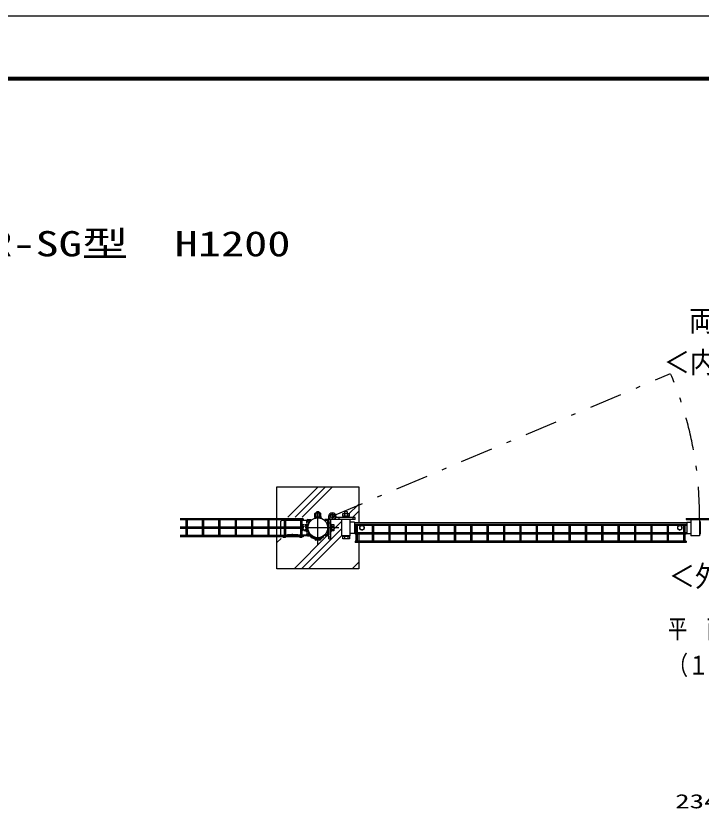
# Model space of a CAD drawing. Units: millimetres, scale not verified. Extents: x -4455 to 4455, y -3150 to 3150.
# Drawn here: x -558 to 1534, y 730 to 3150 of the extents above; entities that cross this region are included whole.
import ezdxf
from ezdxf.enums import TextEntityAlignment as Align

# ---------------------------------------------------------------- set-up
doc = ezdxf.new("R2010")
doc.units = ezdxf.units.MM
doc.header["$LTSCALE"] = 20
doc.linetypes.add('USER1', pattern=[10.7, 5, -2.5, 0.7, -2.5])
doc.linetypes.add('USER2', pattern=[0.375, 0.25, -0.125])
for name, color, linetype, lineweight in [('0-0_寸法線', 4, 'Continuous', 25), ('0-1_0', 3, 'USER2', 25), ('0-4_外形線', 7, 'Continuous', 25), ('0-5_軸線', 2, 'USER1', 25), ('0-7_丁番', 3, 'Continuous', 25), ('0-9_1', 7, 'Continuous', 25), ('0-A_継手', 3, 'Continuous', 25), ('0-B_2', 7, 'Continuous', 25), ('0-C_NER', 30, 'Continuous', 25), ('0-D_ハッチング', 4, 'Continuous', 25)]:
    doc.layers.add(name, color=color, linetype=linetype, lineweight=lineweight)
doc.layers.add('1-0_TTL-TXT', color=7, linetype='Continuous')
doc.styles.add('ＭＳ ゴシック', font='')
doc.styles.get('ＭＳ ゴシック').set_extended_font_data('MS Gothic')

msp = doc.modelspace()

# ---------------------------------------------------------------- linework, layer by layer
at = {"layer": '0-1_0'}
for p, q in [((317.93, 1598.23), (325.93, 1598.23)), ((317.93, 1578.6), (317.93, 1598.23)), ((325.93, 1598.23), (325.93, 1578.6)), ((328.43, 1597.61), (325.93, 1597.61)), ((330.43, 1598.91), (330.43, 1577.91)), ((330.44, 1566.44), (330.44, 1610.84)), ((333.64, 1609.24), (333.64, 1567.64)), ((334.64, 1610.24), (339.68, 1610.24)), ((317.93, 1593.32), (325.93, 1593.32)), ((317.93, 1583.5), (325.93, 1583.5)), ((325.93, 1578.6), (317.93, 1578.6)), ((325.93, 1579.21), (328.43, 1579.21)), ((328.43, 1577.91), (330.43, 1577.91)), ((334.64, 1566.64), (342.91, 1566.64)), ((340.12, 1563.44), (342.91, 1563.44)), ((342.91, 1566.64), (342.91, 1563.44))]:
    msp.add_line(p, q, dxfattribs=at)
at = {"layer": '0-1_0', "color": 7, "linetype": 'Continuous'}
for p, q in [((354.37, 1553.49), (373.4, 1553.49)), ((369.86, 1550.23), (357.91, 1550.23))]:
    msp.add_line(p, q, dxfattribs=at)
at = {"layer": '0-1_0', "linetype": 'Continuous'}
msp.add_lwpolyline([(-4454.96, 3150.05), (4455.04, 3150.05), (4455.04, -3149.95), (-4454.96, -3149.95)], close=True, dxfattribs=at)
at = {"layer": '0-1_0', "color": 7, "linetype": 'Continuous'}
for points in [[(-4154.96, 2962.55), (4155.04, 2962.55), (4155.04, -2962.45), (-4154.96, -2962.45)], [(-4153.09, 2960.68), (4153.16, 2960.68), (4153.16, -2960.57), (-4153.09, -2960.57)], [(-4151.21, 2958.8), (4151.29, 2958.8), (4151.29, -2958.7), (-4151.21, -2958.7)], [(-4149.34, 2956.93), (4149.41, 2956.93), (4149.41, -2956.82), (-4149.34, -2956.82)], [(-4147.46, 2955.05), (4147.54, 2955.05), (4147.54, -2954.95), (-4147.46, -2954.95)]]:
    msp.add_lwpolyline(points, close=True, dxfattribs=at)
at = {"layer": '0-1_0'}
for points in [[(330.43, 1598.91), (328.43, 1598.91), (328.43, 1577.91)], [(317.93, 1593.41), (312.93, 1593.41), (312.93, 1583.41), (317.93, 1583.41)]]:
    msp.add_lwpolyline(points, dxfattribs=at)
for centre, radius, start, end in [((334.64, 1609.24), 1, 90, 180), ((333.44, 1566.44), 3, 180.03598, 212.27571), ((334.64, 1567.64), 1, 180, 270)]:
    msp.add_arc(centre, radius, start, end, dxfattribs=at)
at = {"layer": '0-1_0', "color": 7, "linetype": 'Continuous'}
for centre, start, end in [((357.91, 1553.79), 184.74641, 270), ((369.86, 1553.79), 270, 355.25359)]:
    msp.add_arc(centre, 3.56, start, end, dxfattribs=at)
at = {"layer": '0-4_外形線'}
for p, q in [((238.89, 1463.44), (238.89, 1713.44)), ((238.89, 1713.44), (488.89, 1713.44)), ((488.89, 1713.44), (488.89, 1603.94)), ((333.44, 1613.44), (342.91, 1613.44)), ((339.68, 1610.24), (342.91, 1610.24)), ((342.91, 1610.24), (342.91, 1613.44)), ((384.86, 1610.24), (384.86, 1613.44)), ((394.33, 1613.44), (384.86, 1613.44)), ((393.14, 1610.24), (384.86, 1610.24)), ((394.14, 1567.64), (394.14, 1609.24)), ((397.33, 1610.44), (397.33, 1566.44)), ((457.64, 1613.44), (431.64, 1613.44)), ((436.89, 1563.44), (436.89, 1613.44)), ((462.89, 1563.44), (462.89, 1613.44)), ((475.89, 1605.89), (462.89, 1605.89)), ((475.89, 1605.89), (475.89, 1570.99)), ((1489.89, 1603.94), (475.89, 1603.94)), ((1489.89, 1605.89), (1502.89, 1605.89)), ((1489.89, 1605.89), (1489.89, 1570.99)), ((1502.89, 1613.44), (1502.89, 1563.44)), ((1502.89, 1613.44), (1528.89, 1613.44)), ((1528.89, 1613.44), (1528.89, 1563.44)), ((1528.89, 1607.44), (1528.89, 1569.44)), ((1530.49, 1607.44), (1528.89, 1607.44)), ((1530.49, 1607.44), (1530.49, 1569.44)), ((492.34, 1592.19), (498.84, 1595.94)), ((492.34, 1584.69), (492.34, 1592.19)), ((492.34, 1584.69), (498.84, 1580.94)), ((505.33, 1592.19), (498.84, 1595.94)), ((505.33, 1584.69), (498.84, 1580.94)), ((505.33, 1584.69), (505.33, 1592.19)), ((1462.39, 1592.19), (1468.89, 1595.94)), ((1462.39, 1584.69), (1462.39, 1592.19)), ((1462.39, 1584.69), (1468.89, 1580.94)), ((1475.38, 1592.19), (1468.89, 1595.94)), ((1475.38, 1584.69), (1468.89, 1580.94)), ((1475.38, 1584.69), (1475.38, 1592.19)), ((333.44, 1563.44), (340.12, 1563.44)), ((393.14, 1566.64), (384.86, 1566.64)), ((384.86, 1566.64), (384.86, 1563.44)), ((394.33, 1563.44), (384.86, 1563.44)), ((462.89, 1563.44), (436.89, 1563.44)), ((475.89, 1570.99), (462.89, 1570.99)), ((1489.89, 1572.94), (475.89, 1572.94)), ((488.89, 1572.94), (488.89, 1463.44)), ((1489.89, 1570.99), (1502.89, 1570.99)), ((1528.89, 1563.44), (1502.89, 1563.44)), ((1530.49, 1569.44), (1528.89, 1569.44)), ((488.89, 1463.44), (238.89, 1463.44))]:
    msp.add_line(p, q, dxfattribs=at)
for centre, radius in [((363.89, 1588.44), 30.25), ((498.84, 1588.44), 6.5), ((1468.89, 1588.44), 6.5)]:
    msp.add_circle(centre, radius, dxfattribs=at)
for centre, radius, start, end in [((333.44, 1610.44), 3, 90, 172.33963), ((393.14, 1609.24), 1, 0, 90), ((394.33, 1610.44), 3, 0, 90), ((333.44, 1566.44), 3, 212.23316, 270), ((393.14, 1567.64), 1, 270, 0), ((394.33, 1566.44), 3, 270, 0)]:
    msp.add_arc(centre, radius, start, end, dxfattribs=at)
at = {"layer": '0-5_軸線'}
for p, q in [((363.89, 1535.35), (363.89, 1641.53)), ((427.56, 1588.44), (300.21, 1588.44))]:
    msp.add_line(p, q, dxfattribs=at)
at = {"layer": '0-7_丁番', "color": 2}
for p, q in [((408.01, 1624.12), (397.25, 1624.12)), ((408.27, 1624.12), (408.09, 1624.12)), ((408.18, 1624.3), (408.18, 1635.06)), ((408.18, 1624.03), (408.18, 1624.21)), ((408.18, 1623.94), (408.18, 1613.18)), ((408.37, 1624.12), (419.13, 1624.12))]:
    msp.add_line(p, q, dxfattribs=at)
at = {"layer": '0-7_丁番'}
for p, q in [((397.33, 1554.6), (397.33, 1622.39)), ((460.37, 1621.44), (439.37, 1621.44)), ((439.37, 1621.44), (439.37, 1619.44)), ((440.06, 1631.94), (459.69, 1631.94)), ((440.06, 1623.94), (440.06, 1631.94)), ((459.69, 1623.94), (440.06, 1623.94)), ((440.67, 1623.94), (440.67, 1621.44)), ((454.87, 1636.94), (444.87, 1636.94)), ((444.87, 1636.94), (444.87, 1631.94)), ((444.97, 1631.94), (444.97, 1623.94)), ((454.78, 1631.94), (454.78, 1623.94)), ((454.87, 1631.94), (454.87, 1636.94)), ((459.07, 1621.44), (459.07, 1623.94)), ((459.69, 1631.94), (459.69, 1623.94)), ((460.37, 1619.44), (460.37, 1621.44)), ((397.33, 1614.6), (403.33, 1614.6)), ((403.33, 1554.6), (403.33, 1614.51)), ((405.33, 1598.91), (403.33, 1598.91)), ((405.33, 1598.91), (405.33, 1577.91)), ((405.33, 1598.23), (412.33, 1598.23)), ((477.89, 1613.44), (410.1, 1613.44)), ((412.33, 1598.23), (412.33, 1578.6)), ((417.89, 1613.44), (417.89, 1619.44)), ((477.89, 1619.44), (417.98, 1619.44)), ((460.37, 1619.44), (439.37, 1619.44)), ((477.89, 1613.44), (477.89, 1619.44)), ((1488.09, 1616.64), (1564.89, 1616.64)), ((1488.09, 1616.64), (1488.09, 1613.44)), ((1488.09, 1613.44), (1564.89, 1613.44)), ((405.33, 1577.91), (403.33, 1577.91)), ((405.33, 1593.32), (412.33, 1593.32)), ((405.33, 1583.5), (412.33, 1583.5)), ((412.33, 1578.6), (405.33, 1578.6)), ((397.33, 1554.6), (403.33, 1554.6)), ((439.73, 1563.44), (460.04, 1563.44)), ((439.73, 1561.44), (439.73, 1563.44)), ((460.73, 1561.44), (439.73, 1561.44)), ((440.41, 1554.44), (440.41, 1561.44)), ((460.04, 1554.44), (440.41, 1554.44)), ((445.32, 1561.44), (445.32, 1554.44)), ((455.14, 1561.44), (455.14, 1554.44)), ((460.04, 1561.44), (460.04, 1554.44)), ((460.73, 1563.44), (460.73, 1561.44))]:
    msp.add_line(p, q, dxfattribs=at)
at = {"layer": '0-7_丁番', "color": 4}
for p, q in [((397.33, 1603.6), (403.33, 1603.6)), ((428.89, 1613.44), (428.89, 1619.45)), ((471.89, 1613.44), (471.89, 1619.46)), ((397.33, 1560.6), (403.35, 1560.6))]:
    msp.add_line(p, q, dxfattribs=at)
at = {"layer": '0-7_丁番'}
for radius in [10.85, 6.15]:
    msp.add_circle((408.19, 1624.12), radius, dxfattribs=at)
at = {"layer": '0-9_1'}
for p, q in [((353.34, 1621.48), (373.59, 1621.48)), ((353.34, 1621.48), (353.34, 1619.69)), ((354.21, 1621.72), (354.21, 1621.48)), ((358.97, 1622.67), (358.97, 1621.48)), ((368.5, 1622.68), (368.5, 1621.48)), ((373.26, 1621.74), (373.26, 1621.48)), ((373.59, 1621.48), (373.59, 1619.69)), ((353.34, 1619.69), (373.59, 1619.69))]:
    msp.add_line(p, q, dxfattribs=at)
at = {"layer": '0-A_継手'}
for p, q in [((255.89, 1610.84), (250.89, 1608.84)), ((250.89, 1564.84), (250.89, 1608.84)), ((339.68, 1610.84), (255.89, 1610.84)), ((339.68, 1608.92), (339.68, 1610.84)), ((255.89, 1562.84), (250.89, 1564.84)), ((257.86, 1564.84), (256.36, 1564.84)), ((256.36, 1564.84), (256.36, 1561.84)), ((256.36, 1564.84), (256.36, 1561.84)), ((270.86, 1564.84), (265.86, 1564.84)), ((267.36, 1564.84), (267.36, 1561.84)), ((267.36, 1561.84), (306.36, 1561.84)), ((270.86, 1567.84), (302.86, 1567.84)), ((270.86, 1564.84), (270.86, 1567.84)), ((286.86, 1559.47), (286.86, 1570.22)), ((302.86, 1567.84), (302.86, 1564.84)), ((302.86, 1566.44), (339.43, 1566.44)), ((302.86, 1564.84), (338.82, 1564.84)), ((307.86, 1564.84), (302.86, 1564.84)), ((306.36, 1564.84), (306.36, 1561.84)), ((315.86, 1564.84), (317.36, 1564.84)), ((321.74, 1564.84), (317.36, 1562.31)), ((317.36, 1564.84), (317.36, 1561.84)), ((376.09, 1555.81), (377.35, 1557.98)), ((381.24, 1562.06), (382.15, 1560.75))]:
    msp.add_line(p, q, dxfattribs=at)
for centre, radius, start, end in [((363.89, 1588.44), 31.71, 139.77274, 303.33446), ((363.89, 1586.84), 31.85, 179.99999, 304.99999), ((261.86, 1566.94), 7.5, 222.83334, 317.16531), ((261.86, 1569.31), 6, 228.18952, 311.8105), ((311.86, 1566.94), 7.5, 222.83467, 317.16669), ((311.86, 1569.31), 6, 228.18949, 311.8105), ((363.89, 1586.84), 33.35, 221.27474, 291.47245)]:
    msp.add_arc(centre, radius, start, end, dxfattribs=at)
at = {"layer": '0-B_2'}
for p, q in [((355.48, 1633.02), (354.21, 1632.28)), ((354.21, 1621.72), (354.21, 1632.28)), ((371.99, 1633.02), (355.48, 1633.02)), ((358.97, 1622.67), (358.97, 1632.28)), ((360.4, 1637.41), (359.53, 1636.54)), ((368.24, 1636.54), (359.53, 1636.54)), ((359.53, 1636.54), (359.53, 1633.02)), ((367.37, 1637.41), (360.4, 1637.41)), ((367.37, 1637.41), (368.24, 1636.54)), ((368.24, 1636.54), (368.24, 1633.02)), ((368.5, 1622.68), (368.5, 1632.28)), ((371.99, 1633.02), (373.26, 1632.28)), ((373.26, 1621.74), (373.26, 1632.28))]:
    msp.add_line(p, q, dxfattribs=at)
at = {"layer": '0-B_2', "color": 4}
for p, q in [((360.4, 1637.41), (360.4, 1633.02)), ((367.37, 1637.41), (367.37, 1633.02))]:
    msp.add_line(p, q, dxfattribs=at)
at = {"layer": '0-B_2'}
for centre, radius, start, end in [((355.48, 1624.41), 8.61, 66.12587, 90.00027), ((363.73, 1617.28), 15.74, 72.36212, 107.59195), ((371.99, 1624.41), 8.61, 90, 113.89252)]:
    msp.add_arc(centre, radius, start, end, dxfattribs=at)
at = {"layer": '0-C_NER'}
for p, q in [((318.89, 1616.05), (-56.11, 1616.05)), ((318.89, 1612.45), (-56.11, 1612.45)), ((-37.91, 1590.24), (-37.91, 1612.45)), ((-34.31, 1590.24), (-34.31, 1612.45)), ((12.09, 1590.24), (12.09, 1612.45)), ((15.69, 1590.24), (15.69, 1612.45)), ((62.09, 1590.24), (62.09, 1612.45)), ((65.69, 1590.24), (65.69, 1612.45)), ((112.09, 1590.24), (112.09, 1612.45)), ((115.69, 1590.24), (115.69, 1612.45)), ((162.09, 1590.24), (162.09, 1612.45)), ((165.69, 1590.24), (165.69, 1612.45)), ((212.09, 1590.24), (212.09, 1612.45)), ((215.69, 1590.24), (215.69, 1612.45)), ((262.09, 1590.24), (262.09, 1612.45)), ((265.69, 1590.24), (265.69, 1612.45)), ((312.09, 1590.24), (312.09, 1612.45)), ((315.69, 1590.24), (315.69, 1612.45)), ((318.89, 1616.05), (318.89, 1612.45)), ((1487.89, 1598.75), (477.89, 1598.75)), ((477.89, 1598.75), (477.89, 1595.15)), ((1487.89, 1598.75), (1487.89, 1595.15)), ((318.89, 1590.24), (-56.11, 1590.24)), ((318.89, 1586.64), (-56.11, 1586.64)), ((-37.91, 1564.43), (-37.91, 1586.64)), ((-34.31, 1564.43), (-34.31, 1586.64)), ((12.09, 1564.43), (12.09, 1586.64)), ((15.69, 1564.43), (15.69, 1586.64)), ((62.09, 1564.43), (62.09, 1586.64)), ((65.69, 1564.43), (65.69, 1586.64)), ((112.09, 1564.43), (112.09, 1586.64)), ((115.69, 1564.43), (115.69, 1586.64)), ((162.09, 1564.43), (162.09, 1586.64)), ((165.69, 1564.43), (165.69, 1586.64)), ((212.09, 1564.43), (212.09, 1586.64)), ((215.69, 1564.43), (215.69, 1586.64)), ((262.09, 1564.43), (262.09, 1586.64)), ((265.69, 1564.43), (265.69, 1586.64)), ((312.09, 1564.43), (312.09, 1586.64)), ((315.69, 1564.43), (315.69, 1586.64)), ((318.89, 1590.24), (318.89, 1586.64)), ((1487.89, 1595.15), (477.89, 1595.15)), ((481.09, 1572.94), (481.09, 1595.15)), ((484.69, 1572.94), (484.69, 1595.15)), ((531.09, 1572.94), (531.09, 1595.15)), ((534.69, 1572.94), (534.69, 1595.15)), ((581.09, 1572.94), (581.09, 1595.15)), ((584.69, 1572.94), (584.69, 1595.15)), ((631.09, 1572.94), (631.09, 1595.15)), ((634.69, 1572.94), (634.69, 1595.15)), ((681.09, 1572.94), (681.09, 1595.15)), ((684.69, 1572.94), (684.69, 1595.15)), ((731.09, 1572.94), (731.09, 1595.15)), ((734.69, 1572.94), (734.69, 1595.15)), ((781.09, 1572.94), (781.09, 1595.15)), ((784.69, 1572.94), (784.69, 1595.15)), ((831.09, 1572.94), (831.09, 1595.15)), ((834.69, 1572.94), (834.69, 1595.15)), ((881.09, 1572.94), (881.09, 1595.15)), ((884.69, 1572.94), (884.69, 1595.15)), ((931.09, 1572.94), (931.09, 1595.15)), ((934.69, 1572.94), (934.69, 1595.15)), ((981.09, 1572.94), (981.09, 1595.15)), ((984.69, 1572.94), (984.69, 1595.15)), ((1031.09, 1572.94), (1031.09, 1595.15)), ((1034.69, 1572.94), (1034.69, 1595.15)), ((1081.09, 1572.94), (1081.09, 1595.15)), ((1084.69, 1572.94), (1084.69, 1595.15)), ((1131.09, 1572.94), (1131.09, 1595.15)), ((1134.69, 1572.94), (1134.69, 1595.15)), ((1181.09, 1572.94), (1181.09, 1595.15)), ((1184.69, 1572.94), (1184.69, 1595.15)), ((1231.09, 1572.94), (1231.09, 1595.15)), ((1234.69, 1572.94), (1234.69, 1595.15)), ((1281.09, 1572.94), (1281.09, 1595.15)), ((1284.69, 1572.94), (1284.69, 1595.15)), ((1331.09, 1572.94), (1331.09, 1595.15)), ((1334.69, 1572.94), (1334.69, 1595.15)), ((1381.09, 1572.94), (1381.09, 1595.15)), ((1384.69, 1572.94), (1384.69, 1595.15)), ((1431.09, 1572.94), (1431.09, 1595.15)), ((1434.69, 1572.94), (1434.69, 1595.15)), ((1481.09, 1572.94), (1481.09, 1595.15)), ((1484.69, 1572.94), (1484.69, 1595.15)), ((318.89, 1564.43), (-56.11, 1564.43)), ((318.89, 1560.83), (-56.11, 1560.83)), ((318.89, 1564.43), (318.89, 1560.83)), ((1487.89, 1569.34), (477.89, 1569.34)), ((481.09, 1547.13), (481.09, 1569.34)), ((484.69, 1547.13), (484.69, 1569.34)), ((531.09, 1547.13), (531.09, 1569.34)), ((534.69, 1547.13), (534.69, 1569.34)), ((581.09, 1547.13), (581.09, 1569.34)), ((584.69, 1547.13), (584.69, 1569.34)), ((631.09, 1547.13), (631.09, 1569.34)), ((634.69, 1547.13), (634.69, 1569.34)), ((681.09, 1547.13), (681.09, 1569.34)), ((684.69, 1547.13), (684.69, 1569.34)), ((731.09, 1547.13), (731.09, 1569.34)), ((734.69, 1547.13), (734.69, 1569.34)), ((781.09, 1547.13), (781.09, 1569.34)), ((784.69, 1547.13), (784.69, 1569.34)), ((831.09, 1547.13), (831.09, 1569.34)), ((834.69, 1547.13), (834.69, 1569.34)), ((881.09, 1547.13), (881.09, 1569.34)), ((884.69, 1547.13), (884.69, 1569.34)), ((931.09, 1547.13), (931.09, 1569.34)), ((934.69, 1547.13), (934.69, 1569.34)), ((981.09, 1547.13), (981.09, 1569.34)), ((984.69, 1547.13), (984.69, 1569.34)), ((1031.09, 1547.13), (1031.09, 1569.34)), ((1034.69, 1547.13), (1034.69, 1569.34)), ((1081.09, 1547.13), (1081.09, 1569.34)), ((1084.69, 1547.13), (1084.69, 1569.34)), ((1131.09, 1547.13), (1131.09, 1569.34)), ((1134.69, 1547.13), (1134.69, 1569.34)), ((1181.09, 1547.13), (1181.09, 1569.34)), ((1184.69, 1547.13), (1184.69, 1569.34)), ((1231.09, 1547.13), (1231.09, 1569.34)), ((1234.69, 1547.13), (1234.69, 1569.34)), ((1281.09, 1547.13), (1281.09, 1569.34)), ((1284.69, 1547.13), (1284.69, 1569.34)), ((1331.09, 1547.13), (1331.09, 1569.34)), ((1334.69, 1547.13), (1334.69, 1569.34)), ((1381.09, 1547.13), (1381.09, 1569.34)), ((1384.69, 1547.13), (1384.69, 1569.34)), ((1431.09, 1547.13), (1431.09, 1569.34)), ((1434.69, 1547.13), (1434.69, 1569.34)), ((1481.09, 1547.13), (1481.09, 1569.34)), ((1484.69, 1547.13), (1484.69, 1569.34)), ((1487.89, 1572.94), (1487.89, 1569.34)), ((1487.89, 1547.13), (477.89, 1547.13)), ((477.89, 1547.13), (477.89, 1543.53)), ((1487.89, 1543.53), (477.89, 1543.53)), ((1487.89, 1547.13), (1487.89, 1543.53))]:
    msp.add_line(p, q, dxfattribs=at)
msp.add_lwpolyline([(1487.89, 1572.94), (477.89, 1572.94), (477.89, 1569.34)], dxfattribs=at)
at = {"layer": '0-D_ハッチング', "linetype": 'USER1'}
msp.add_line((408.01, 1624.12), (1440.59, 2058.97), dxfattribs=at)
at = {"layer": '0-D_ハッチング'}
for p, q in [((272.29, 1620.94), (364.79, 1713.44)), ((294.39, 1620.94), (386.89, 1713.44)), ((316.49, 1620.94), (408.99, 1713.44)), ((469.67, 1619.44), (488.89, 1638.66)), ((412.33, 1584.2), (436.89, 1608.76)), ((313.67, 1463.44), (436.89, 1586.66)), ((403.33, 1575.2), (406.72, 1578.6)), ((238.89, 1543.34), (251.49, 1555.94)), ((291.57, 1463.44), (391.57, 1563.44)), ((335.76, 1463.44), (436.89, 1564.57)), ((468.35, 1463.44), (488.89, 1483.98))]:
    msp.add_line(p, q, dxfattribs=at)
msp.add_lwpolyline([(459.69, 1631.56), (484.43, 1656.3), (488.89, 1660.76)], dxfattribs=at)
at = {"layer": '0-D_ハッチング', "linetype": 'USER1'}
msp.add_arc((415.46, 1624.3), 1113.48, 359.45045, 22.82564, dxfattribs=at)

# ---------------------------------------------------------------- texts
at = {"layer": '0-0_寸法線', "color": 2, "style": 'ＭＳ ゴシック', "width": 1.5}
msp.add_text('2340', height=43.26, dxfattribs=at).set_placement((1454.6, 719.55), align=Align.BOTTOM_LEFT)
at = {"layer": '0-4_外形線', "style": 'ＭＳ ゴシック', "width": 0.9}
for s, p in [('両開', (1496.93, 2168.2)), ('＜内＞', (1419.86, 2041.22)), ('＜外＞', (1435.29, 1388.73))]:
    msp.add_text(s, height=64.96, dxfattribs=at).set_placement(p, align=Align.BOTTOM_LEFT)
at = {"layer": '0-9_1', "style": 'ＭＳ ゴシック'}
for s, width, p in [('平\u3000面\u3000図', 0.75, (1432.31, 1233.92)), ('（１/１５）', 0.8, (1431.1, 1123.12))]:
    msp.add_text(s, height=57.77, dxfattribs=dict(at, width=width)).set_placement(p, align=Align.BOTTOM_LEFT)
at = {"layer": '1-0_TTL-TXT', "style": 'ＭＳ ゴシック', "width": 1.35}
msp.add_text('NER-SG型\u3000H1200', height=76.97, dxfattribs=at).set_placement((-780.76, 2393.41), align=Align.BOTTOM_LEFT)

doc.saveas('drawing.dxf')
